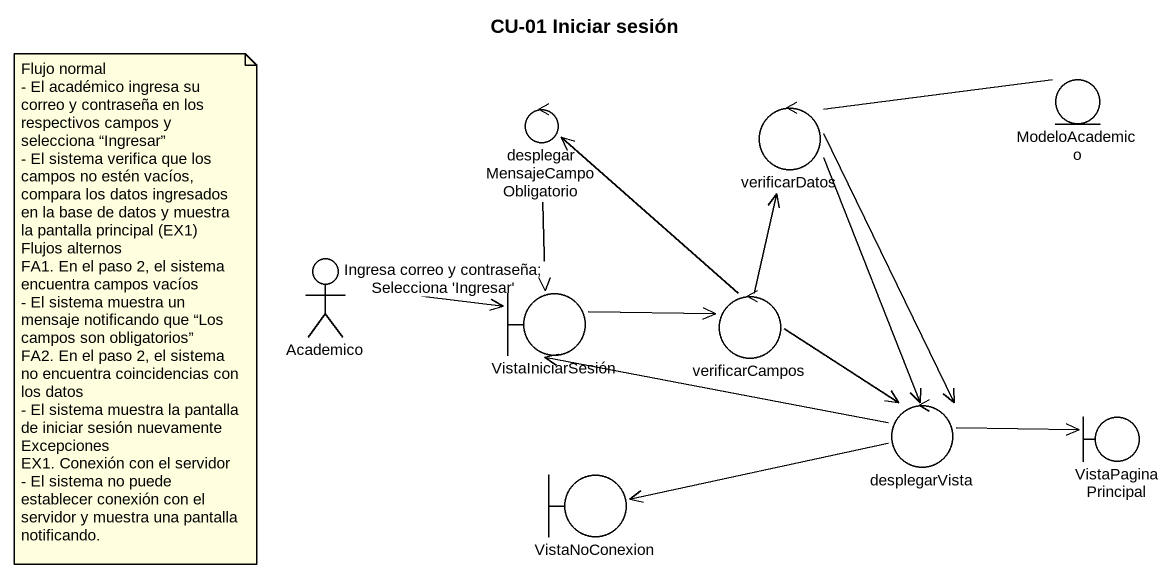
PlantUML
@startuml
title CU-01 Iniciar sesión
entity ModeloAcademico
control "desplegarMensajeCampoObligatorio" as desplegarMensajeCampoObligat
control verificarDatos
actor Academico
boundary VistaIniciarSesión
control verificarCampos
control desplegarVista
boundary VistaPaginaPrincipal
boundary VistaNoConexion
desplegarMensajeCampoObligat --> VistaIniciarSesión
verificarDatos -right- ModeloAcademico
verificarDatos --> desplegarVista
verificarDatos --> desplegarVista
Academico -right-> VistaIniciarSesión : Ingresa correo y contraseña; Selecciona 'Ingresar'
VistaIniciarSesión -right-> verificarCampos
verificarCampos -up-> desplegarMensajeCampoObligat
verificarCampos -up-> verificarDatos
verificarCampos --> desplegarVista
desplegarVista -left-> VistaIniciarSesión
desplegarVista -right-> VistaPaginaPrincipal
desplegarVista -left-> VistaNoConexion
note as N1
  Flujo normal
  - El académico ingresa su correo y contraseña en los respectivos campos y selecciona “Ingresar”
  - El sistema verifica que los campos no estén vacíos, compara los datos ingresados en la base de datos y muestra la pantalla principal (EX1)
  Flujos alternos
  FA1. En el paso 2, el sistema encuentra campos vacíos
  - El sistema muestra un mensaje notificando que “Los campos son obligatorios”
  FA2. En el paso 2, el sistema no encuentra coincidencias con los datos
  - El sistema muestra la pantalla de iniciar sesión nuevamente
  Excepciones
  EX1. Conexión con el servidor
  - El sistema no puede establecer conexión con el servidor y muestra una pantalla notificando.
end note
@enduml
